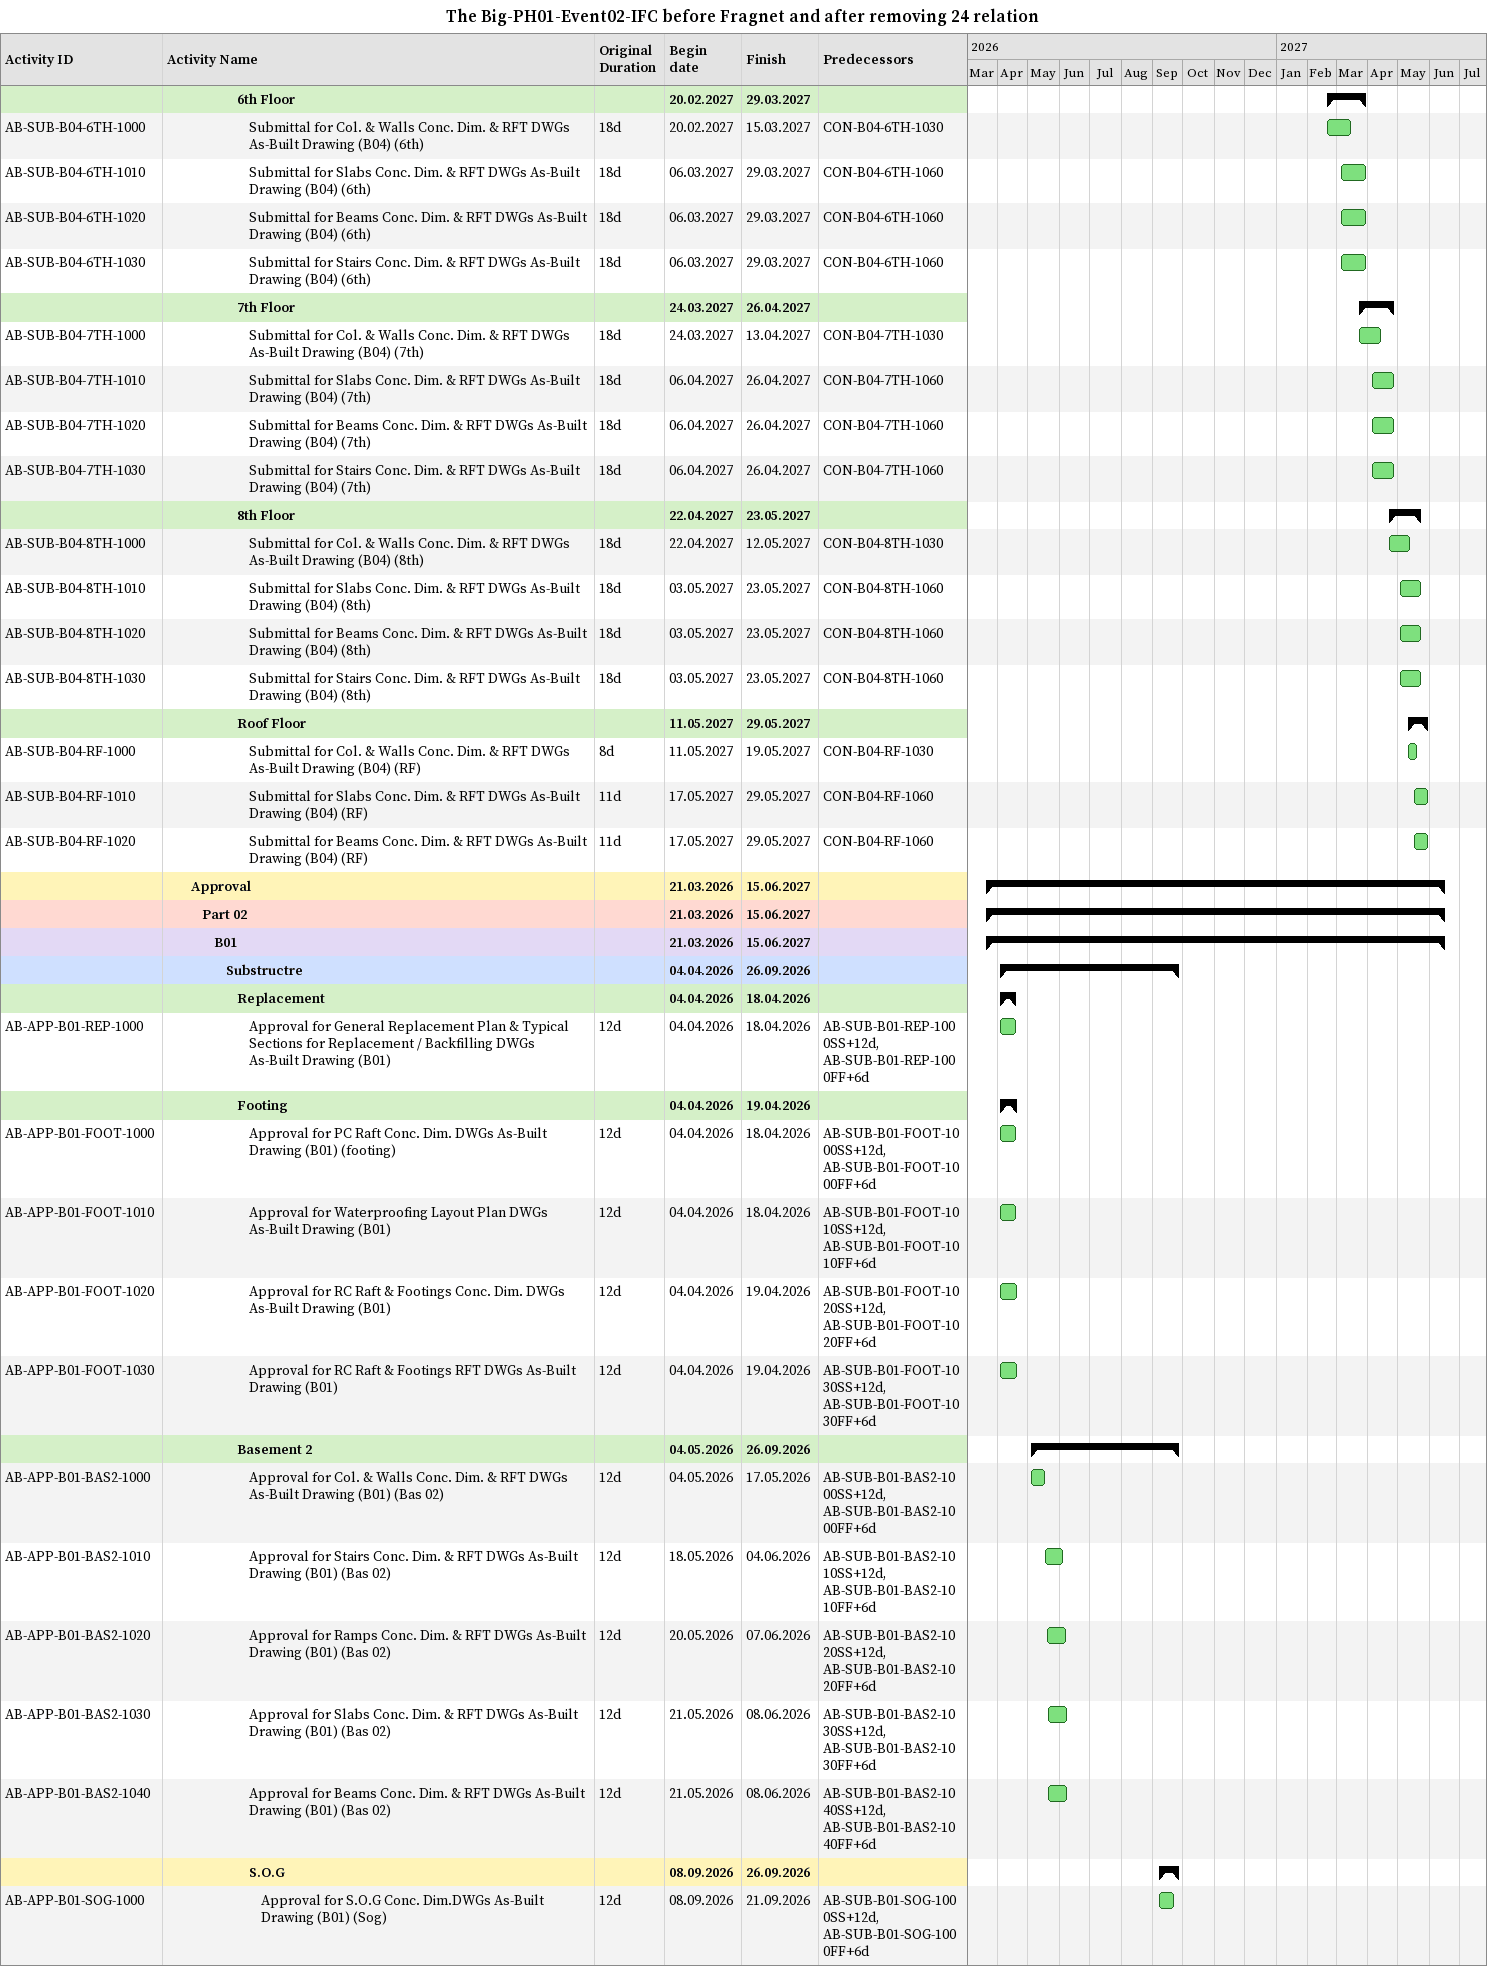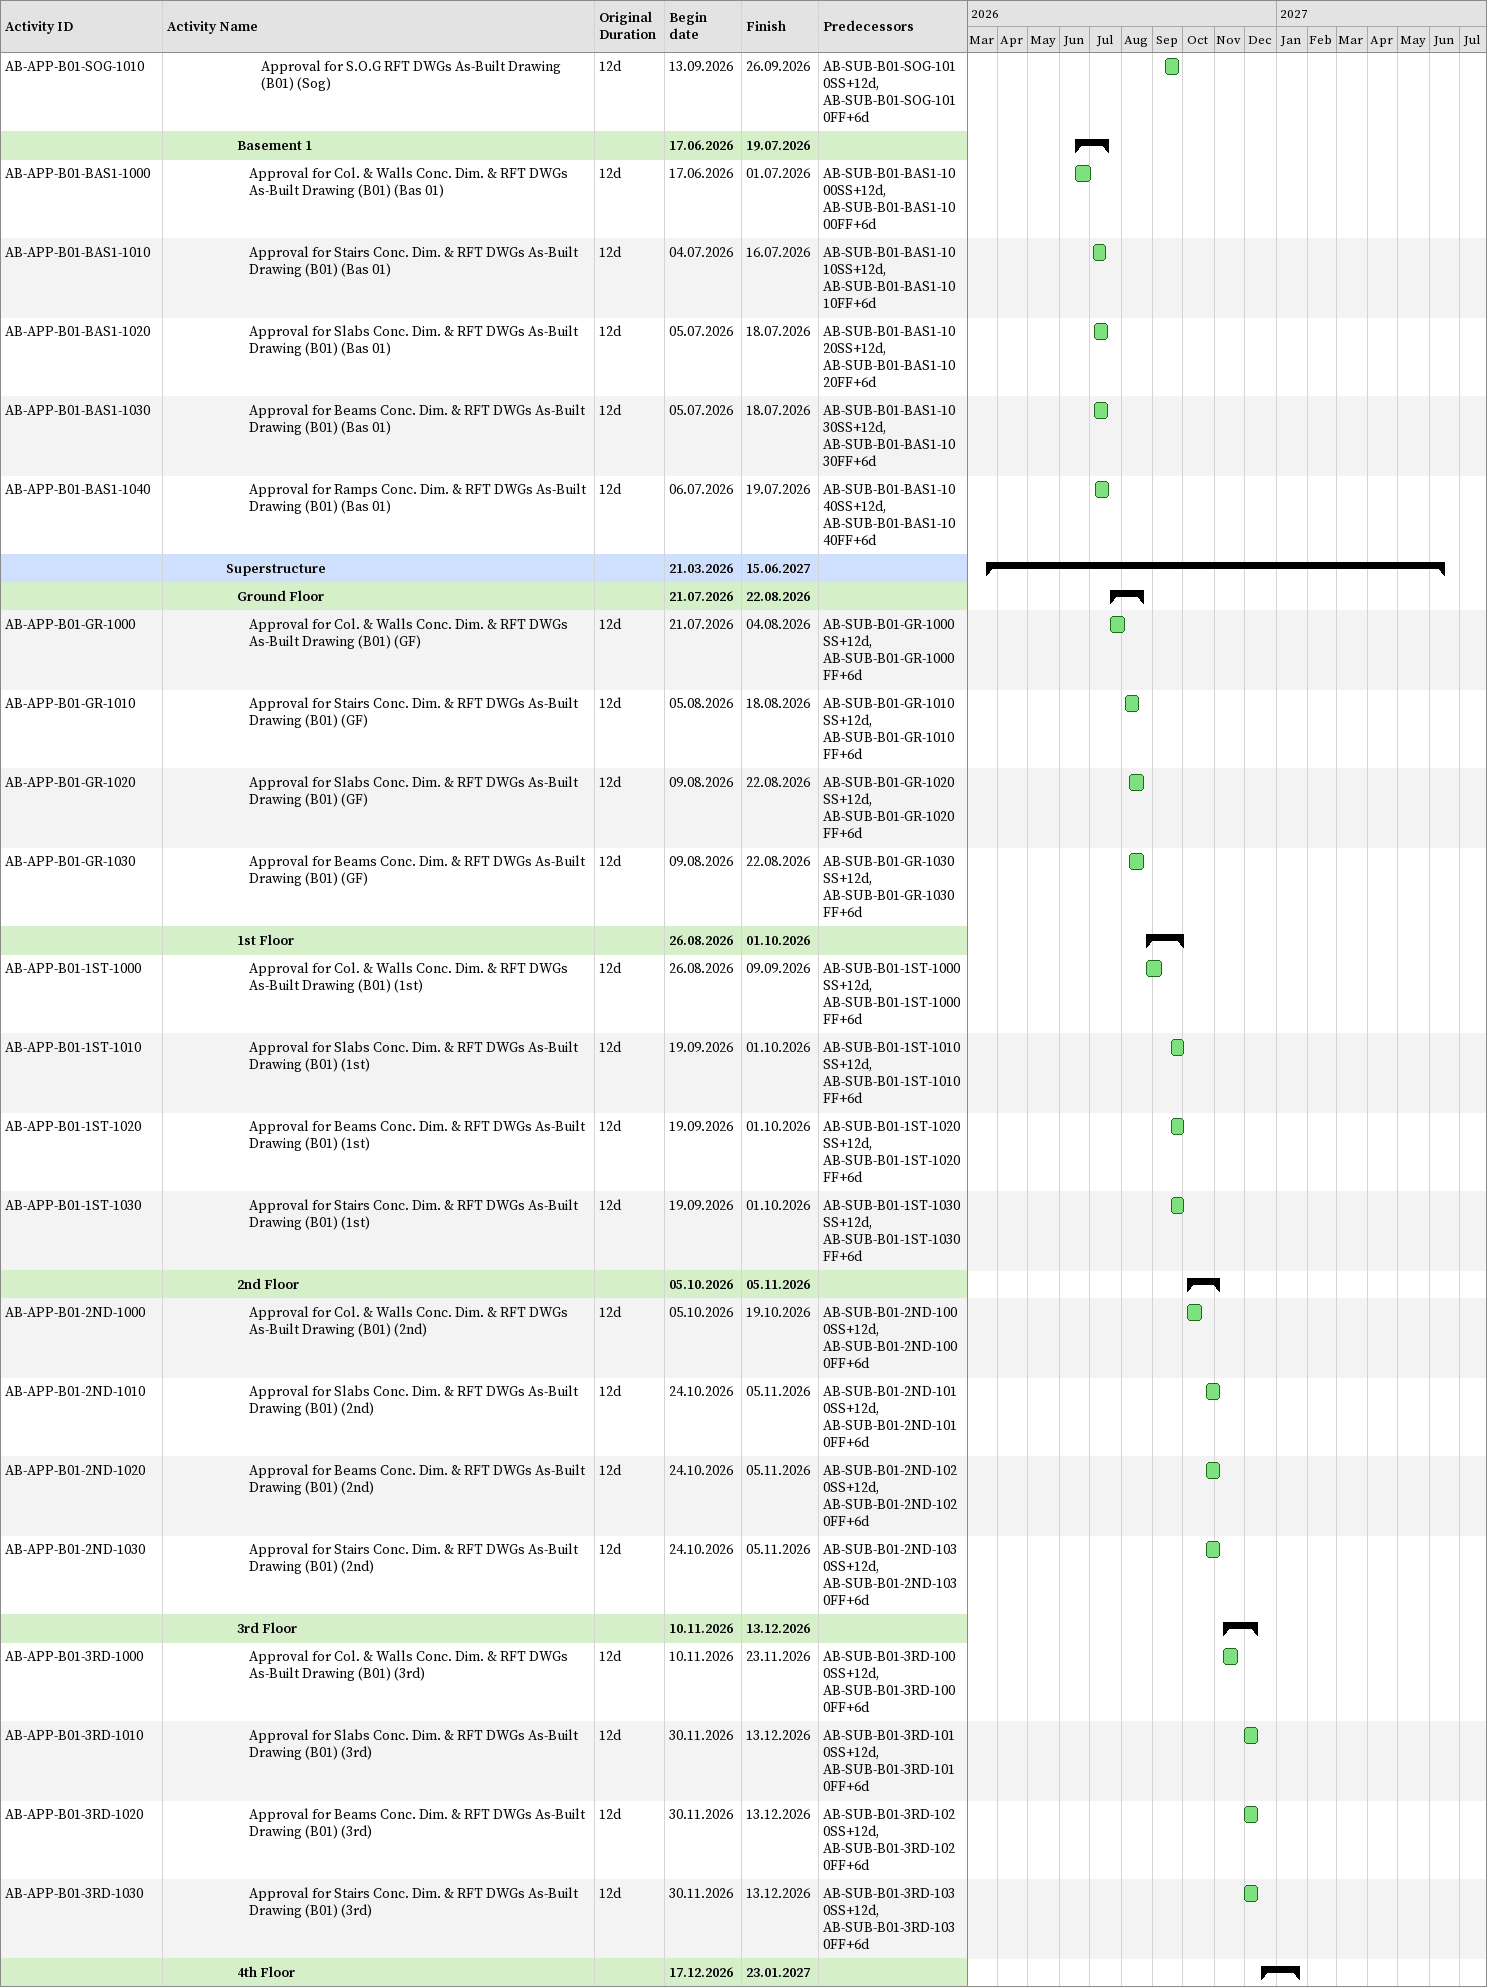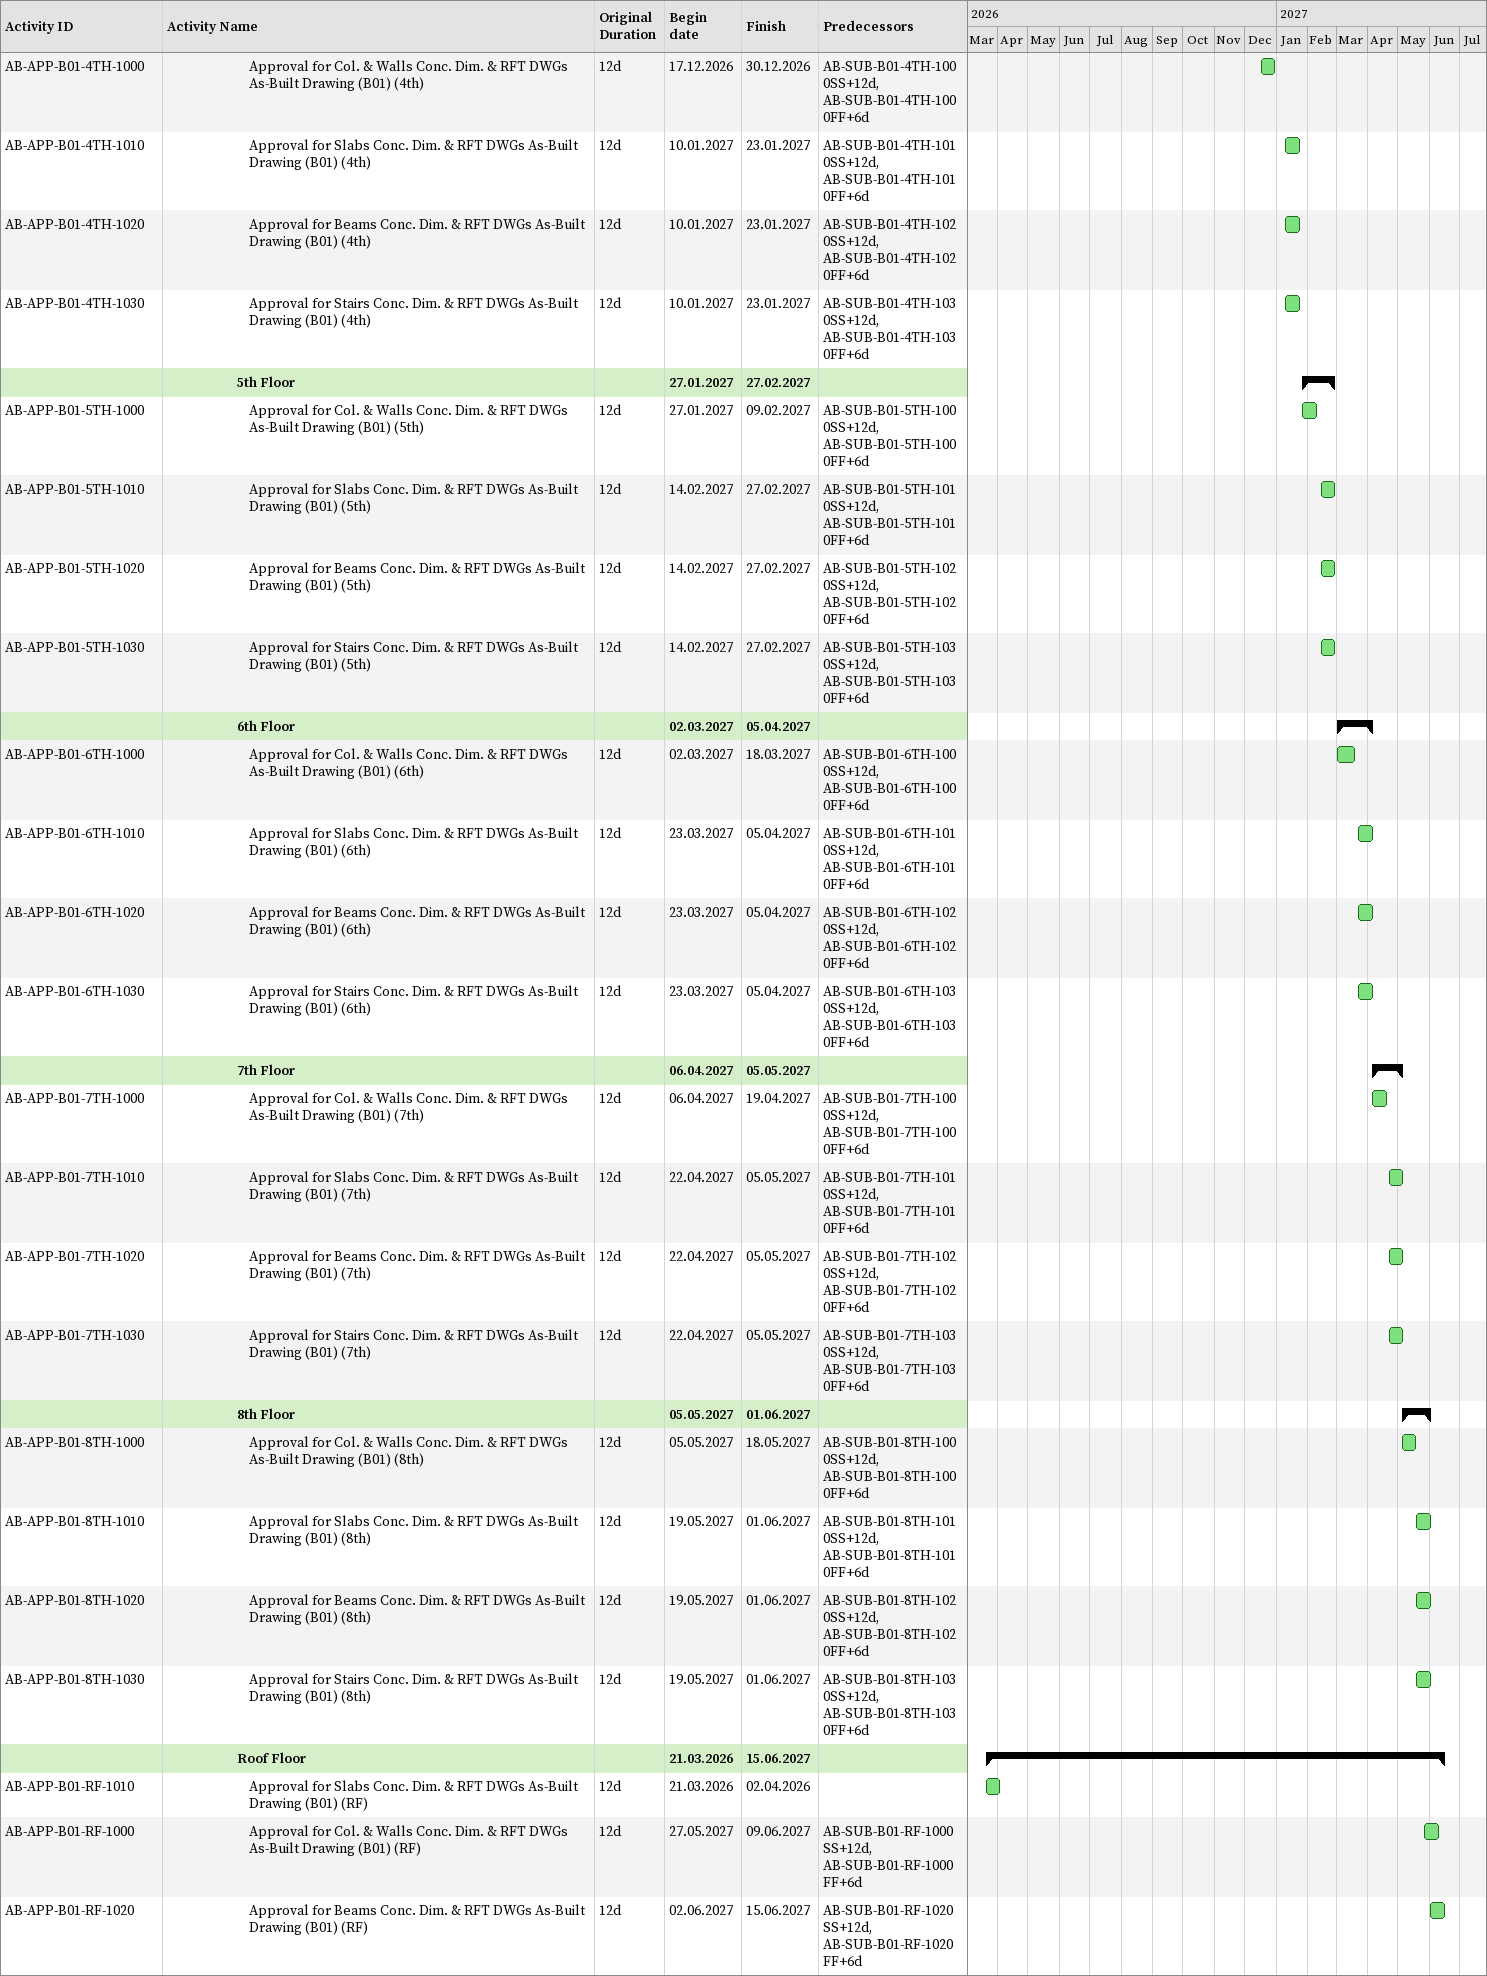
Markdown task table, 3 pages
The Big-PH01-Event02-IFC before Fragnet and after removing 24 relation

| ID | Level | Task | Original duration | Start | Finish | Predecessors |
|---|---|---|---|---|---|---|
|  | 7 | **6th Floor** |  | 2027-02-20 | 2027-03-29 |  |
| AB-SUB-B04-6TH-1000 | 8 | Submittal for Col. & Walls Conc. Dim. & RFT DWGs As-Built Drawing (B04) (6th) | 18d | 2027-02-20 | 2027-03-15 | CON-B04-6TH-1030 |
| AB-SUB-B04-6TH-1010 | 8 | Submittal for Slabs Conc. Dim. & RFT DWGs As-Built Drawing (B04) (6th) | 18d | 2027-03-06 | 2027-03-29 | CON-B04-6TH-1060 |
| AB-SUB-B04-6TH-1020 | 8 | Submittal for Beams Conc. Dim. & RFT DWGs As-Built Drawing (B04) (6th) | 18d | 2027-03-06 | 2027-03-29 | CON-B04-6TH-1060 |
| AB-SUB-B04-6TH-1030 | 8 | Submittal for Stairs Conc. Dim. & RFT DWGs As-Built Drawing (B04) (6th) | 18d | 2027-03-06 | 2027-03-29 | CON-B04-6TH-1060 |
|  | 7 | **7th Floor** |  | 2027-03-24 | 2027-04-26 |  |
| AB-SUB-B04-7TH-1000 | 8 | Submittal for Col. & Walls Conc. Dim. & RFT DWGs As-Built Drawing (B04) (7th) | 18d | 2027-03-24 | 2027-04-13 | CON-B04-7TH-1030 |
| AB-SUB-B04-7TH-1010 | 8 | Submittal for Slabs Conc. Dim. & RFT DWGs As-Built Drawing (B04) (7th) | 18d | 2027-04-06 | 2027-04-26 | CON-B04-7TH-1060 |
| AB-SUB-B04-7TH-1020 | 8 | Submittal for Beams Conc. Dim. & RFT DWGs As-Built Drawing (B04) (7th) | 18d | 2027-04-06 | 2027-04-26 | CON-B04-7TH-1060 |
| AB-SUB-B04-7TH-1030 | 8 | Submittal for Stairs Conc. Dim. & RFT DWGs As-Built Drawing (B04) (7th) | 18d | 2027-04-06 | 2027-04-26 | CON-B04-7TH-1060 |
|  | 7 | **8th Floor** |  | 2027-04-22 | 2027-05-23 |  |
| AB-SUB-B04-8TH-1000 | 8 | Submittal for Col. & Walls Conc. Dim. & RFT DWGs As-Built Drawing (B04) (8th) | 18d | 2027-04-22 | 2027-05-12 | CON-B04-8TH-1030 |
| AB-SUB-B04-8TH-1010 | 8 | Submittal for Slabs Conc. Dim. & RFT DWGs As-Built Drawing (B04) (8th) | 18d | 2027-05-03 | 2027-05-23 | CON-B04-8TH-1060 |
| AB-SUB-B04-8TH-1020 | 8 | Submittal for Beams Conc. Dim. & RFT DWGs As-Built Drawing (B04) (8th) | 18d | 2027-05-03 | 2027-05-23 | CON-B04-8TH-1060 |
| AB-SUB-B04-8TH-1030 | 8 | Submittal for Stairs Conc. Dim. & RFT DWGs As-Built Drawing (B04) (8th) | 18d | 2027-05-03 | 2027-05-23 | CON-B04-8TH-1060 |
|  | 7 | **Roof Floor** |  | 2027-05-11 | 2027-05-29 |  |
| AB-SUB-B04-RF-1000 | 8 | Submittal for Col. & Walls Conc. Dim. & RFT DWGs As-Built Drawing (B04) (RF) | 8d | 2027-05-11 | 2027-05-19 | CON-B04-RF-1030 |
| AB-SUB-B04-RF-1010 | 8 | Submittal for Slabs Conc. Dim. & RFT DWGs As-Built Drawing (B04) (RF) | 11d | 2027-05-17 | 2027-05-29 | CON-B04-RF-1060 |
| AB-SUB-B04-RF-1020 | 8 | Submittal for Beams Conc. Dim. & RFT DWGs As-Built Drawing (B04) (RF) | 11d | 2027-05-17 | 2027-05-29 | CON-B04-RF-1060 |
|  | 3 | **Approval** |  | 2026-03-21 | 2027-06-15 |  |
|  | 4 | **Part 02** |  | 2026-03-21 | 2027-06-15 |  |
|  | 5 | **B01** |  | 2026-03-21 | 2027-06-15 |  |
|  | 6 | **Substructre** |  | 2026-04-04 | 2026-09-26 |  |
|  | 7 | **Replacement** |  | 2026-04-04 | 2026-04-18 |  |
| AB-APP-B01-REP-1000 | 8 | Approval for General Replacement Plan & Typical Sections for Replacement / Backfilling DWGs As-Built Drawing (B01) | 12d | 2026-04-04 | 2026-04-18 | AB-SUB-B01-REP-1000SS+12d, AB-SUB-B01-REP-1000FF+6d |
|  | 7 | **Footing** |  | 2026-04-04 | 2026-04-19 |  |
| AB-APP-B01-FOOT-1000 | 8 | Approval for PC Raft Conc. Dim. DWGs As-Built Drawing (B01) (footing) | 12d | 2026-04-04 | 2026-04-18 | AB-SUB-B01-FOOT-1000SS+12d, AB-SUB-B01-FOOT-1000FF+6d |
| AB-APP-B01-FOOT-1010 | 8 | Approval for Waterproofing Layout Plan DWGs As-Built Drawing (B01) | 12d | 2026-04-04 | 2026-04-18 | AB-SUB-B01-FOOT-1010SS+12d, AB-SUB-B01-FOOT-1010FF+6d |
| AB-APP-B01-FOOT-1020 | 8 | Approval for RC Raft & Footings Conc. Dim. DWGs As-Built Drawing (B01) | 12d | 2026-04-04 | 2026-04-19 | AB-SUB-B01-FOOT-1020SS+12d, AB-SUB-B01-FOOT-1020FF+6d |
| AB-APP-B01-FOOT-1030 | 8 | Approval for RC Raft & Footings RFT DWGs As-Built Drawing (B01) | 12d | 2026-04-04 | 2026-04-19 | AB-SUB-B01-FOOT-1030SS+12d, AB-SUB-B01-FOOT-1030FF+6d |
|  | 7 | **Basement 2** |  | 2026-05-04 | 2026-09-26 |  |
| AB-APP-B01-BAS2-1000 | 8 | Approval for Col. & Walls Conc. Dim. & RFT DWGs As-Built Drawing (B01) (Bas 02) | 12d | 2026-05-04 | 2026-05-17 | AB-SUB-B01-BAS2-1000SS+12d, AB-SUB-B01-BAS2-1000FF+6d |
| AB-APP-B01-BAS2-1010 | 8 | Approval for Stairs Conc. Dim. & RFT DWGs As-Built Drawing (B01) (Bas 02) | 12d | 2026-05-18 | 2026-06-04 | AB-SUB-B01-BAS2-1010SS+12d, AB-SUB-B01-BAS2-1010FF+6d |
| AB-APP-B01-BAS2-1020 | 8 | Approval for Ramps Conc. Dim. & RFT DWGs As-Built Drawing (B01) (Bas 02) | 12d | 2026-05-20 | 2026-06-07 | AB-SUB-B01-BAS2-1020SS+12d, AB-SUB-B01-BAS2-1020FF+6d |
| AB-APP-B01-BAS2-1030 | 8 | Approval for Slabs Conc. Dim. & RFT DWGs As-Built Drawing (B01) (Bas 02) | 12d | 2026-05-21 | 2026-06-08 | AB-SUB-B01-BAS2-1030SS+12d, AB-SUB-B01-BAS2-1030FF+6d |
| AB-APP-B01-BAS2-1040 | 8 | Approval for Beams Conc. Dim. & RFT DWGs As-Built Drawing (B01) (Bas 02) | 12d | 2026-05-21 | 2026-06-08 | AB-SUB-B01-BAS2-1040SS+12d, AB-SUB-B01-BAS2-1040FF+6d |
|  | 8 | **S.O.G** |  | 2026-09-08 | 2026-09-26 |  |
| AB-APP-B01-SOG-1000 | 9 | Approval for S.O.G Conc. Dim.DWGs As-Built Drawing (B01) (Sog) | 12d | 2026-09-08 | 2026-09-21 | AB-SUB-B01-SOG-1000SS+12d, AB-SUB-B01-SOG-1000FF+6d |
| AB-APP-B01-SOG-1010 | 9 | Approval for S.O.G RFT DWGs As-Built Drawing (B01) (Sog) | 12d | 2026-09-13 | 2026-09-26 | AB-SUB-B01-SOG-1010SS+12d, AB-SUB-B01-SOG-1010FF+6d |
|  | 7 | **Basement 1** |  | 2026-06-17 | 2026-07-19 |  |
| AB-APP-B01-BAS1-1000 | 8 | Approval for Col. & Walls Conc. Dim. & RFT DWGs As-Built Drawing (B01) (Bas 01) | 12d | 2026-06-17 | 2026-07-01 | AB-SUB-B01-BAS1-1000SS+12d, AB-SUB-B01-BAS1-1000FF+6d |
| AB-APP-B01-BAS1-1010 | 8 | Approval for Stairs Conc. Dim. & RFT DWGs As-Built Drawing (B01) (Bas 01) | 12d | 2026-07-04 | 2026-07-16 | AB-SUB-B01-BAS1-1010SS+12d, AB-SUB-B01-BAS1-1010FF+6d |
| AB-APP-B01-BAS1-1020 | 8 | Approval for Slabs Conc. Dim. & RFT DWGs As-Built Drawing (B01) (Bas 01) | 12d | 2026-07-05 | 2026-07-18 | AB-SUB-B01-BAS1-1020SS+12d, AB-SUB-B01-BAS1-1020FF+6d |
| AB-APP-B01-BAS1-1030 | 8 | Approval for Beams Conc. Dim. & RFT DWGs As-Built Drawing (B01) (Bas 01) | 12d | 2026-07-05 | 2026-07-18 | AB-SUB-B01-BAS1-1030SS+12d, AB-SUB-B01-BAS1-1030FF+6d |
| AB-APP-B01-BAS1-1040 | 8 | Approval for Ramps Conc. Dim. & RFT DWGs As-Built Drawing (B01) (Bas 01) | 12d | 2026-07-06 | 2026-07-19 | AB-SUB-B01-BAS1-1040SS+12d, AB-SUB-B01-BAS1-1040FF+6d |
|  | 6 | **Superstructure** |  | 2026-03-21 | 2027-06-15 |  |
|  | 7 | **Ground Floor** |  | 2026-07-21 | 2026-08-22 |  |
| AB-APP-B01-GR-1000 | 8 | Approval for Col. & Walls Conc. Dim. & RFT DWGs As-Built Drawing (B01) (GF) | 12d | 2026-07-21 | 2026-08-04 | AB-SUB-B01-GR-1000SS+12d, AB-SUB-B01-GR-1000FF+6d |
| AB-APP-B01-GR-1010 | 8 | Approval for Stairs Conc. Dim. & RFT DWGs As-Built Drawing (B01) (GF) | 12d | 2026-08-05 | 2026-08-18 | AB-SUB-B01-GR-1010SS+12d, AB-SUB-B01-GR-1010FF+6d |
| AB-APP-B01-GR-1020 | 8 | Approval for Slabs Conc. Dim. & RFT DWGs As-Built Drawing (B01) (GF) | 12d | 2026-08-09 | 2026-08-22 | AB-SUB-B01-GR-1020SS+12d, AB-SUB-B01-GR-1020FF+6d |
| AB-APP-B01-GR-1030 | 8 | Approval for Beams Conc. Dim. & RFT DWGs As-Built Drawing (B01) (GF) | 12d | 2026-08-09 | 2026-08-22 | AB-SUB-B01-GR-1030SS+12d, AB-SUB-B01-GR-1030FF+6d |
|  | 7 | **1st Floor** |  | 2026-08-26 | 2026-10-01 |  |
| AB-APP-B01-1ST-1000 | 8 | Approval for Col. & Walls Conc. Dim. & RFT DWGs As-Built Drawing (B01) (1st) | 12d | 2026-08-26 | 2026-09-09 | AB-SUB-B01-1ST-1000SS+12d, AB-SUB-B01-1ST-1000FF+6d |
| AB-APP-B01-1ST-1010 | 8 | Approval for Slabs Conc. Dim. & RFT DWGs As-Built Drawing (B01) (1st) | 12d | 2026-09-19 | 2026-10-01 | AB-SUB-B01-1ST-1010SS+12d, AB-SUB-B01-1ST-1010FF+6d |
| AB-APP-B01-1ST-1020 | 8 | Approval for Beams Conc. Dim. & RFT DWGs As-Built Drawing (B01) (1st) | 12d | 2026-09-19 | 2026-10-01 | AB-SUB-B01-1ST-1020SS+12d, AB-SUB-B01-1ST-1020FF+6d |
| AB-APP-B01-1ST-1030 | 8 | Approval for Stairs Conc. Dim. & RFT DWGs As-Built Drawing (B01) (1st) | 12d | 2026-09-19 | 2026-10-01 | AB-SUB-B01-1ST-1030SS+12d, AB-SUB-B01-1ST-1030FF+6d |
|  | 7 | **2nd Floor** |  | 2026-10-05 | 2026-11-05 |  |
| AB-APP-B01-2ND-1000 | 8 | Approval for Col. & Walls Conc. Dim. & RFT DWGs As-Built Drawing (B01) (2nd) | 12d | 2026-10-05 | 2026-10-19 | AB-SUB-B01-2ND-1000SS+12d, AB-SUB-B01-2ND-1000FF+6d |
| AB-APP-B01-2ND-1010 | 8 | Approval for Slabs Conc. Dim. & RFT DWGs As-Built Drawing (B01) (2nd) | 12d | 2026-10-24 | 2026-11-05 | AB-SUB-B01-2ND-1010SS+12d, AB-SUB-B01-2ND-1010FF+6d |
| AB-APP-B01-2ND-1020 | 8 | Approval for Beams Conc. Dim. & RFT DWGs As-Built Drawing (B01) (2nd) | 12d | 2026-10-24 | 2026-11-05 | AB-SUB-B01-2ND-1020SS+12d, AB-SUB-B01-2ND-1020FF+6d |
| AB-APP-B01-2ND-1030 | 8 | Approval for Stairs Conc. Dim. & RFT DWGs As-Built Drawing (B01) (2nd) | 12d | 2026-10-24 | 2026-11-05 | AB-SUB-B01-2ND-1030SS+12d, AB-SUB-B01-2ND-1030FF+6d |
|  | 7 | **3rd Floor** |  | 2026-11-10 | 2026-12-13 |  |
| AB-APP-B01-3RD-1000 | 8 | Approval for Col. & Walls Conc. Dim. & RFT DWGs As-Built Drawing (B01) (3rd) | 12d | 2026-11-10 | 2026-11-23 | AB-SUB-B01-3RD-1000SS+12d, AB-SUB-B01-3RD-1000FF+6d |
| AB-APP-B01-3RD-1010 | 8 | Approval for Slabs Conc. Dim. & RFT DWGs As-Built Drawing (B01) (3rd) | 12d | 2026-11-30 | 2026-12-13 | AB-SUB-B01-3RD-1010SS+12d, AB-SUB-B01-3RD-1010FF+6d |
| AB-APP-B01-3RD-1020 | 8 | Approval for Beams Conc. Dim. & RFT DWGs As-Built Drawing (B01) (3rd) | 12d | 2026-11-30 | 2026-12-13 | AB-SUB-B01-3RD-1020SS+12d, AB-SUB-B01-3RD-1020FF+6d |
| AB-APP-B01-3RD-1030 | 8 | Approval for Stairs Conc. Dim. & RFT DWGs As-Built Drawing (B01) (3rd) | 12d | 2026-11-30 | 2026-12-13 | AB-SUB-B01-3RD-1030SS+12d, AB-SUB-B01-3RD-1030FF+6d |
|  | 7 | **4th Floor** |  | 2026-12-17 | 2027-01-23 |  |
| AB-APP-B01-4TH-1000 | 8 | Approval for Col. & Walls Conc. Dim. & RFT DWGs As-Built Drawing (B01) (4th) | 12d | 2026-12-17 | 2026-12-30 | AB-SUB-B01-4TH-1000SS+12d, AB-SUB-B01-4TH-1000FF+6d |
| AB-APP-B01-4TH-1010 | 8 | Approval for Slabs Conc. Dim. & RFT DWGs As-Built Drawing (B01) (4th) | 12d | 2027-01-10 | 2027-01-23 | AB-SUB-B01-4TH-1010SS+12d, AB-SUB-B01-4TH-1010FF+6d |
| AB-APP-B01-4TH-1020 | 8 | Approval for Beams Conc. Dim. & RFT DWGs As-Built Drawing (B01) (4th) | 12d | 2027-01-10 | 2027-01-23 | AB-SUB-B01-4TH-1020SS+12d, AB-SUB-B01-4TH-1020FF+6d |
| AB-APP-B01-4TH-1030 | 8 | Approval for Stairs Conc. Dim. & RFT DWGs As-Built Drawing (B01) (4th) | 12d | 2027-01-10 | 2027-01-23 | AB-SUB-B01-4TH-1030SS+12d, AB-SUB-B01-4TH-1030FF+6d |
|  | 7 | **5th Floor** |  | 2027-01-27 | 2027-02-27 |  |
| AB-APP-B01-5TH-1000 | 8 | Approval for Col. & Walls Conc. Dim. & RFT DWGs As-Built Drawing (B01) (5th) | 12d | 2027-01-27 | 2027-02-09 | AB-SUB-B01-5TH-1000SS+12d, AB-SUB-B01-5TH-1000FF+6d |
| AB-APP-B01-5TH-1010 | 8 | Approval for Slabs Conc. Dim. & RFT DWGs As-Built Drawing (B01) (5th) | 12d | 2027-02-14 | 2027-02-27 | AB-SUB-B01-5TH-1010SS+12d, AB-SUB-B01-5TH-1010FF+6d |
| AB-APP-B01-5TH-1020 | 8 | Approval for Beams Conc. Dim. & RFT DWGs As-Built Drawing (B01) (5th) | 12d | 2027-02-14 | 2027-02-27 | AB-SUB-B01-5TH-1020SS+12d, AB-SUB-B01-5TH-1020FF+6d |
| AB-APP-B01-5TH-1030 | 8 | Approval for Stairs Conc. Dim. & RFT DWGs As-Built Drawing (B01) (5th) | 12d | 2027-02-14 | 2027-02-27 | AB-SUB-B01-5TH-1030SS+12d, AB-SUB-B01-5TH-1030FF+6d |
|  | 7 | **6th Floor** |  | 2027-03-02 | 2027-04-05 |  |
| AB-APP-B01-6TH-1000 | 8 | Approval for Col. & Walls Conc. Dim. & RFT DWGs As-Built Drawing (B01) (6th) | 12d | 2027-03-02 | 2027-03-18 | AB-SUB-B01-6TH-1000SS+12d, AB-SUB-B01-6TH-1000FF+6d |
| AB-APP-B01-6TH-1010 | 8 | Approval for Slabs Conc. Dim. & RFT DWGs As-Built Drawing (B01) (6th) | 12d | 2027-03-23 | 2027-04-05 | AB-SUB-B01-6TH-1010SS+12d, AB-SUB-B01-6TH-1010FF+6d |
| AB-APP-B01-6TH-1020 | 8 | Approval for Beams Conc. Dim. & RFT DWGs As-Built Drawing (B01) (6th) | 12d | 2027-03-23 | 2027-04-05 | AB-SUB-B01-6TH-1020SS+12d, AB-SUB-B01-6TH-1020FF+6d |
| AB-APP-B01-6TH-1030 | 8 | Approval for Stairs Conc. Dim. & RFT DWGs As-Built Drawing (B01) (6th) | 12d | 2027-03-23 | 2027-04-05 | AB-SUB-B01-6TH-1030SS+12d, AB-SUB-B01-6TH-1030FF+6d |
|  | 7 | **7th Floor** |  | 2027-04-06 | 2027-05-05 |  |
| AB-APP-B01-7TH-1000 | 8 | Approval for Col. & Walls Conc. Dim. & RFT DWGs As-Built Drawing (B01) (7th) | 12d | 2027-04-06 | 2027-04-19 | AB-SUB-B01-7TH-1000SS+12d, AB-SUB-B01-7TH-1000FF+6d |
| AB-APP-B01-7TH-1010 | 8 | Approval for Slabs Conc. Dim. & RFT DWGs As-Built Drawing (B01) (7th) | 12d | 2027-04-22 | 2027-05-05 | AB-SUB-B01-7TH-1010SS+12d, AB-SUB-B01-7TH-1010FF+6d |
| AB-APP-B01-7TH-1020 | 8 | Approval for Beams Conc. Dim. & RFT DWGs As-Built Drawing (B01) (7th) | 12d | 2027-04-22 | 2027-05-05 | AB-SUB-B01-7TH-1020SS+12d, AB-SUB-B01-7TH-1020FF+6d |
| AB-APP-B01-7TH-1030 | 8 | Approval for Stairs Conc. Dim. & RFT DWGs As-Built Drawing (B01) (7th) | 12d | 2027-04-22 | 2027-05-05 | AB-SUB-B01-7TH-1030SS+12d, AB-SUB-B01-7TH-1030FF+6d |
|  | 7 | **8th Floor** |  | 2027-05-05 | 2027-06-01 |  |
| AB-APP-B01-8TH-1000 | 8 | Approval for Col. & Walls Conc. Dim. & RFT DWGs As-Built Drawing (B01) (8th) | 12d | 2027-05-05 | 2027-05-18 | AB-SUB-B01-8TH-1000SS+12d, AB-SUB-B01-8TH-1000FF+6d |
| AB-APP-B01-8TH-1010 | 8 | Approval for Slabs Conc. Dim. & RFT DWGs As-Built Drawing (B01) (8th) | 12d | 2027-05-19 | 2027-06-01 | AB-SUB-B01-8TH-1010SS+12d, AB-SUB-B01-8TH-1010FF+6d |
| AB-APP-B01-8TH-1020 | 8 | Approval for Beams Conc. Dim. & RFT DWGs As-Built Drawing (B01) (8th) | 12d | 2027-05-19 | 2027-06-01 | AB-SUB-B01-8TH-1020SS+12d, AB-SUB-B01-8TH-1020FF+6d |
| AB-APP-B01-8TH-1030 | 8 | Approval for Stairs Conc. Dim. & RFT DWGs As-Built Drawing (B01) (8th) | 12d | 2027-05-19 | 2027-06-01 | AB-SUB-B01-8TH-1030SS+12d, AB-SUB-B01-8TH-1030FF+6d |
|  | 7 | **Roof Floor** |  | 2026-03-21 | 2027-06-15 |  |
| AB-APP-B01-RF-1010 | 8 | Approval for Slabs Conc. Dim. & RFT DWGs As-Built Drawing (B01) (RF) | 12d | 2026-03-21 | 2026-04-02 |  |
| AB-APP-B01-RF-1000 | 8 | Approval for Col. & Walls Conc. Dim. & RFT DWGs As-Built Drawing (B01) (RF) | 12d | 2027-05-27 | 2027-06-09 | AB-SUB-B01-RF-1000SS+12d, AB-SUB-B01-RF-1000FF+6d |
| AB-APP-B01-RF-1020 | 8 | Approval for Beams Conc. Dim. & RFT DWGs As-Built Drawing (B01) (RF) | 12d | 2027-06-02 | 2027-06-15 | AB-SUB-B01-RF-1020SS+12d, AB-SUB-B01-RF-1020FF+6d |
